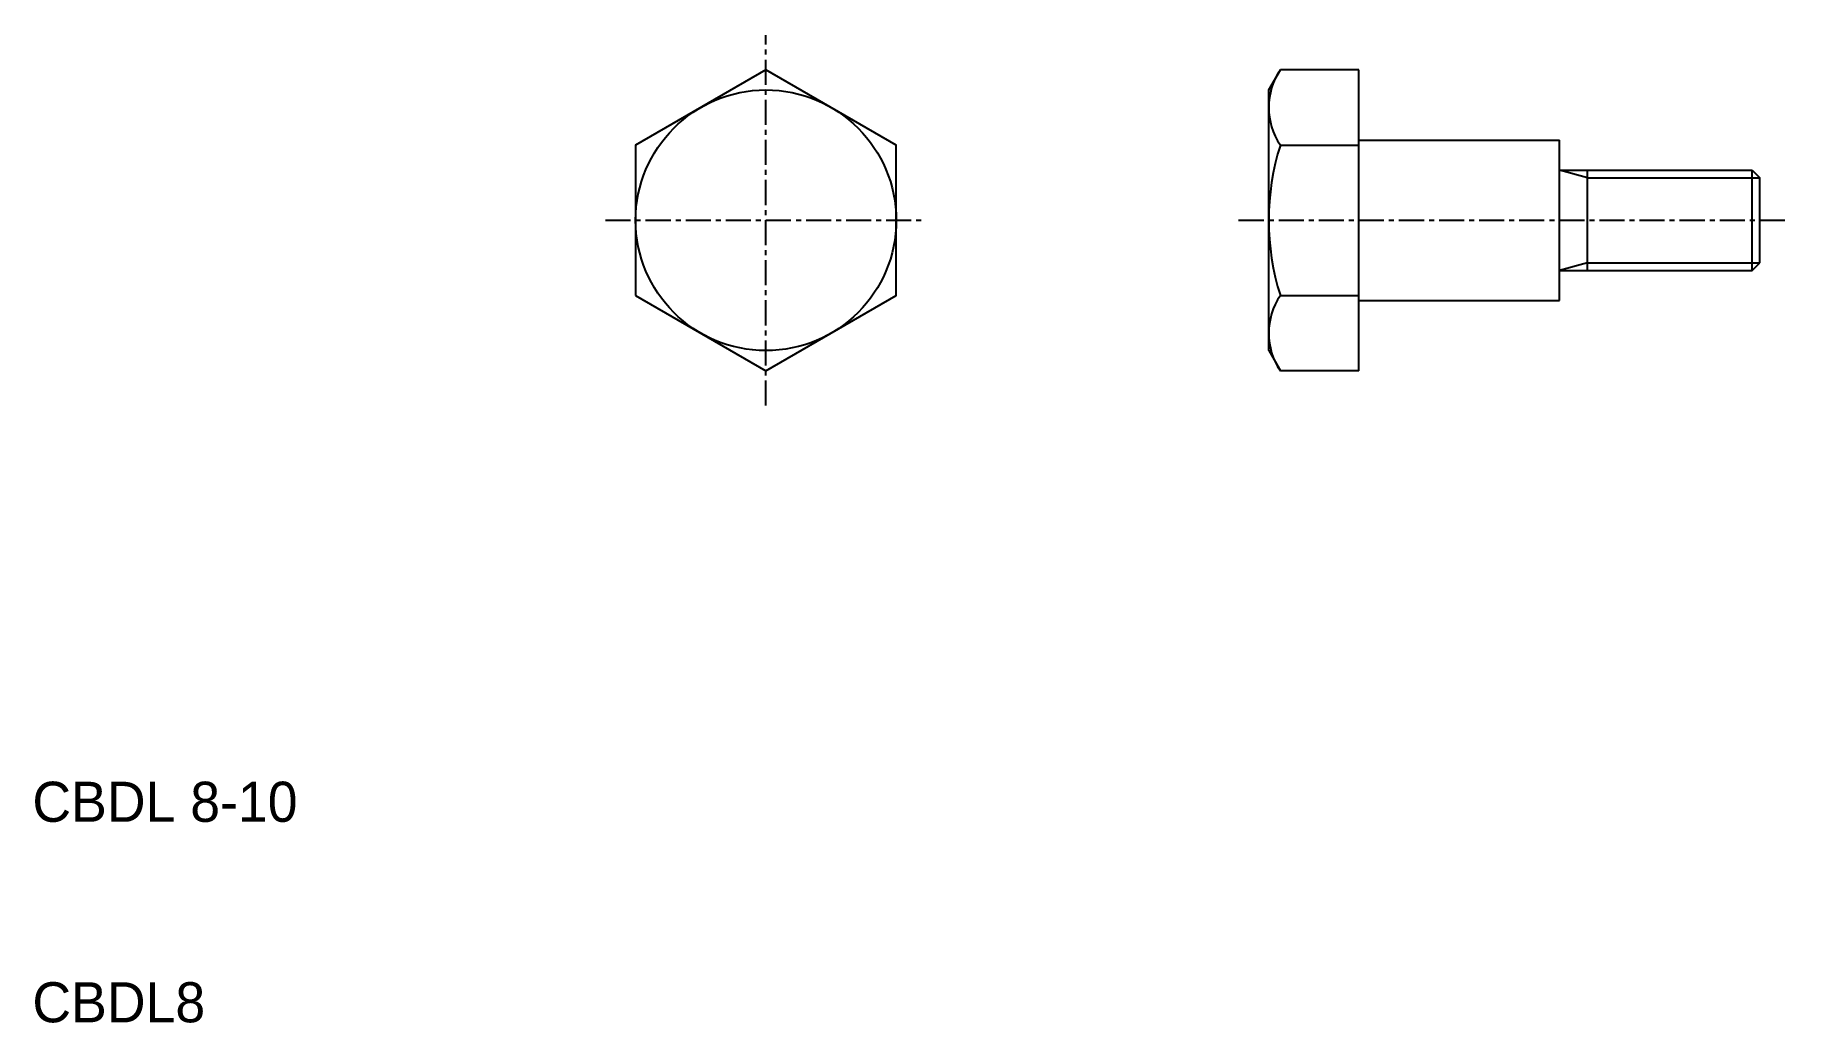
# Model space of a CAD drawing. Extents: x 5.4 to 92.9, y 5.2 to 54.5.
import ezdxf

# ---------------------------------------------------------------- set-up
doc = ezdxf.new("R2010")
doc.units = 0
doc.linetypes.add('CENTER', pattern=[2, 1.25, -0.25, 0.25, -0.25])
doc.layers.get('0').update_dxf_attribs({"linetype": 'CONTINUOUS'})
doc.layers.add('CENTER', color=1, linetype='CENTER')

msp = doc.modelspace()

# ---------------------------------------------------------------- linework, layer by layer
at = {"color": 7, "linetype": 'CONTINUOUS'}
for p, q in [((66.901, 51.747), (67.482, 52.752)), ((71.401, 52.752), (67.482, 52.752)), ((71.401, 37.741), (71.401, 52.752)), ((66.901, 38.747), (66.901, 51.747)), ((71.401, 49.247), (81.401, 49.247)), ((81.401, 41.247), (81.401, 49.247)), ((67.482, 49), (71.401, 49)), ((81.401, 47.747), (91.026, 47.747)), ((82.801, 42.747), (82.801, 47.747)), ((91.026, 42.747), (91.026, 47.747)), ((91.026, 47.747), (91.401, 47.372)), ((91.401, 43.122), (91.401, 47.372)), ((91.026, 42.747), (91.401, 43.122)), ((81.401, 42.747), (91.026, 42.747)), ((67.482, 41.494), (71.401, 41.494)), ((71.401, 41.247), (81.401, 41.247)), ((66.901, 38.747), (67.482, 37.741)), ((71.401, 37.741), (67.482, 37.741))]:
    msp.add_line(p, q, dxfattribs=at)
at = {"color": 3, "linetype": 'CONTINUOUS'}
for p, q in [((82.801, 47.372), (81.401, 47.747)), ((82.801, 47.372), (91.401, 47.372)), ((82.801, 43.122), (81.401, 42.747)), ((82.801, 43.122), (91.401, 43.122))]:
    msp.add_line(p, q, dxfattribs=at)
at = {"color": 7, "linetype": 'CONTINUOUS'}
msp.add_lwpolyline([(35.321, 41.494), (41.821, 37.741), (48.321, 41.494), (48.321, 49), (41.821, 52.752), (35.321, 49)], close=True, dxfattribs=at)
msp.add_circle((41.821, 45.247), 6.5, dxfattribs=at)
for centre, radius, start, end in [((70.224, 50.876), 3.323, 145.61575, 214.38425), ((79.321, 45.247), 12.419, 162.41205, 197.58795), ((70.224, 39.618), 3.323, 145.61575, 214.38425)]:
    msp.add_arc(centre, radius, start, end, dxfattribs=at)
at = {"layer": 'CENTER', "color": 1, "linetype": 'CENTER'}
for p, q in [((41.821, 36.009), (41.821, 54.485)), ((33.821, 45.247), (49.821, 45.247)), ((65.401, 45.247), (92.901, 45.247))]:
    msp.add_line(p, q, dxfattribs=at)

# ---------------------------------------------------------------- texts
at = {"color": 7, "linetype": 'CONTINUOUS'}
for s, p in [('CBDL 8-10', (5.227, 15.247)), ('CBDL8', (5.227, 5.247))]:
    msp.add_text(s, height=2, dxfattribs=at).set_placement(p)

doc.saveas('drawing.dxf')
